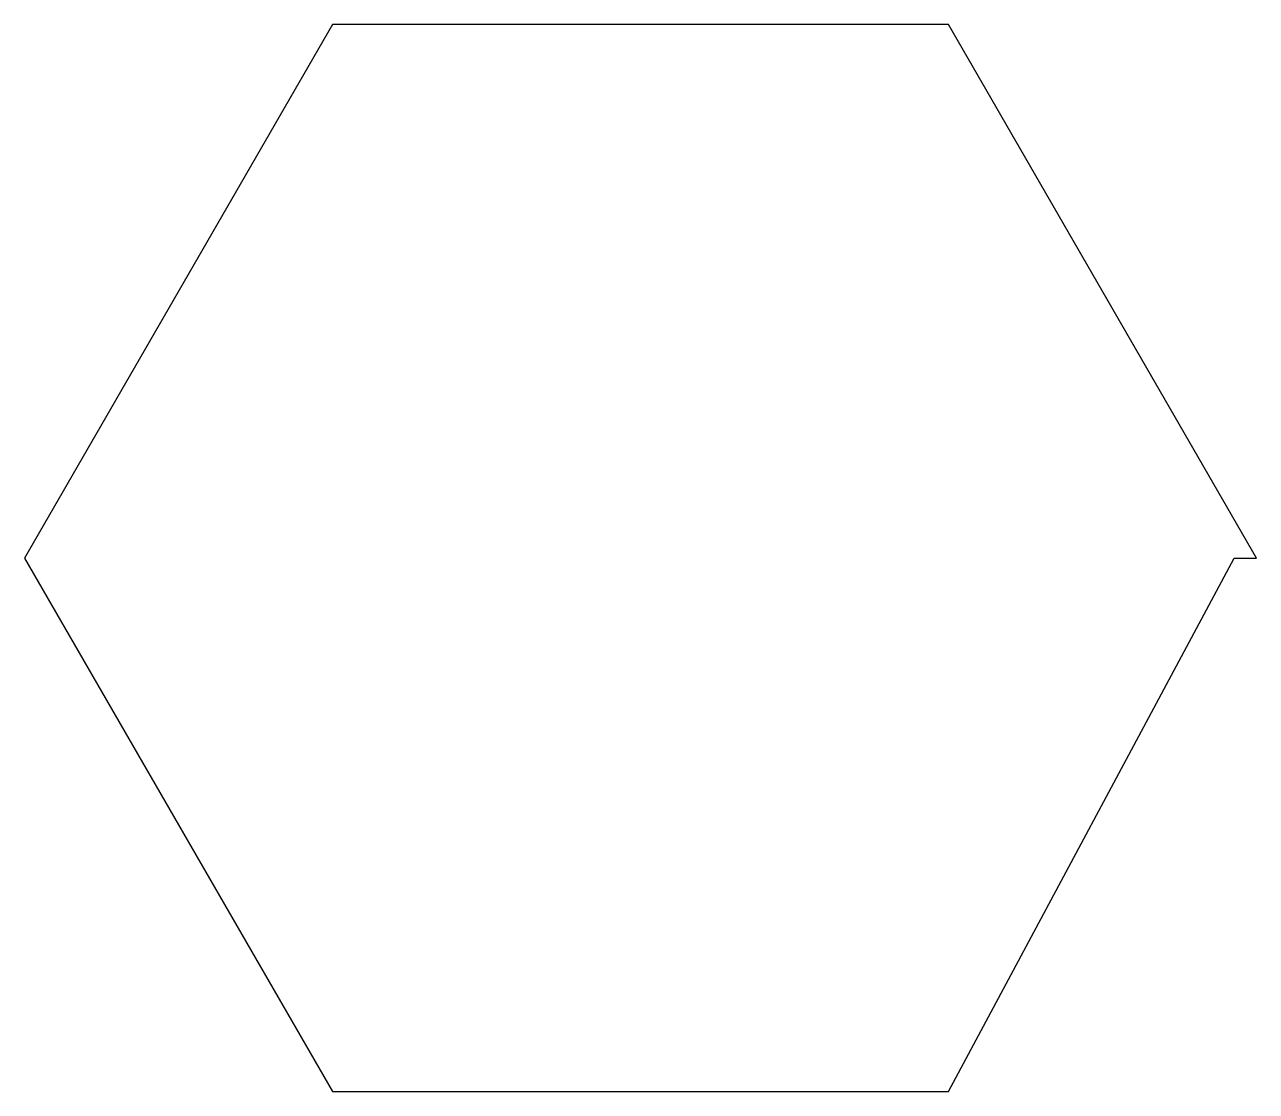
# Model space of a CAD drawing. Header units: millimetres. Extents: x -19.2 to 19.2, y -16.7 to 16.7.
import ezdxf

# ---------------------------------------------------------------- set-up
doc = ezdxf.new("R2010")
doc.units = ezdxf.units.MM

msp = doc.modelspace()

# ---------------------------------------------------------------- linework, layer by layer
msp.add_lwpolyline([(19.237, 0), (9.619, 16.66), (-9.619, 16.66), (-19.237, 0), (-9.619, -16.66), (9.619, -16.66), (18.544, 0)], close=True)

doc.saveas('drawing.dxf')
